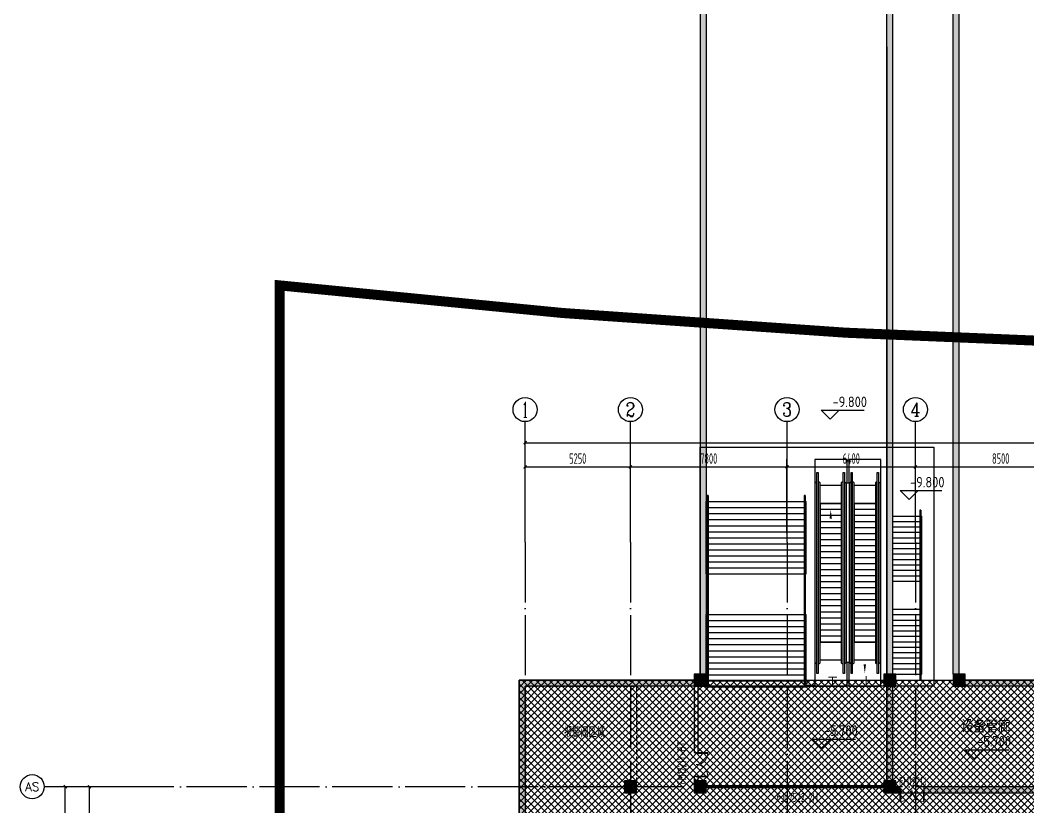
# Model space of a CAD drawing. Extents: x -473190 to 2138458, y -81875 to 2633646.
# Drawn here: x 424629 to 474837, y 158639 to 197821 of the extents above; entities that cross this region are included whole.
import ezdxf
from ezdxf.enums import TextEntityAlignment as Align

# ---------------------------------------------------------------- set-up
doc = ezdxf.new("R2010")
doc.units = 0
doc.header["$LTSCALE"] = 1000
for name, pattern in [('ACAD_ISO05W100', [34, 24, -3, 0.5, -3, 0.5, -3]), ('DASH', [0.35, 0.25, -0.1]), ('DOTE', [2.42, 2, -0.2, 0.02, -0.2])]:
    doc.linetypes.add(name, pattern=pattern)
for name, color, linetype in [('A-COLUMN', 2, 'Continuous'), ('A-EVTR', 3, 'Continuous'), ('A-REDLINE', 1, 'ACAD_ISO05W100'), ('A-ROOM_NAME', 23, 'Continuous'), ('A-STAIR', 3, 'Continuous'), ('A-WALL', 2, 'Continuous'), ('AXIS', 3, 'Continuous'), ('AXIS_TEXT', 7, 'Continuous'), ('DIM_ELEV', 3, 'Continuous'), ('DIM_SYMB', 3, 'Continuous'), ('DOOR_FIRE', 4, 'Continuous'), ('DOOR_FIRE_TEXT', 7, 'Continuous'), ('DOTE', 1, 'DOTE'), ('HANDRAIL', 3, 'Continuous'), ('PUB_HATCH', 8, 'Continuous'), ('PUB_TEXT', 7, 'Continuous'), ('RF-QT', 30, 'Continuous'), ('WALL-C', 2, 'Continuous'), ('排水', 4, 'Continuous'), ('索引线', 252, 'Continuous')]:
    doc.layers.add(name, color=color, linetype=linetype)
doc.layers.add('地下二层$0$A-PUB_HATCH', color=8, linetype='Continuous', lineweight=0)
doc.styles.add('8B2_01', font='simhei.ttf', dxfattribs={"width": 0.8})
doc.styles.add('8B2_02', font='tssdeng.shx', dxfattribs={"width": 0.6, "bigfont": 'TSSDCHN.shx'})
doc.styles.add('_TCH_AXIS', font='COMPLEX', dxfattribs={"bigfont": 'GBCBIG'})
doc.styles.add('_TCH_DIM', font='SIMPLEX', dxfattribs={"bigfont": 'GBCBIG'})
doc.styles.add('_TCH_DIM_T3', font='tssdeng.shx', dxfattribs={"width": 0.564706, "bigfont": '@@@tssdchn.shx'})
doc.styles.add('_TCH_WINDOW', font='tssdeng.shx', dxfattribs={"width": 0.8, "height": 3.5, "bigfont": 'tssdchn.shx'})
doc.styles.add('COMPLEX', font='COMPLEX.shx', dxfattribs={"width": 0.65})
doc.styles.get("Standard").update_dxf_attribs({"font": 'gbenor.shx', "bigfont": 'gbcbig.shx'})
doc.dimstyles.new('_TCH_ARCH&&150', dxfattribs={"dimtxt": 525, "dimasz": 150, "dimexe": 375, "dimexo": 450, "dimgap": 150, "dimtad": 1, "dimdec": 0, "dimzin": 0, "dimdsep": 46, "dimtxsty": '_TCH_DIM_T3', "dimblk": 'ARCHTICK', "dimcen": 0.09, "dimclrt": 7, "dimazin": 2, "dimtfac": 1, "dimtdec": 0, "dimtix": 1, "dimtmove": 2, "dimatfit": 3, "dimfxl": 0, "dimtolj": 1, "dimtzin": 0, "dimarcsym": 0})

# ---------------------------------------------------------------- blocks, each defined once
blk = doc.blocks.new('A$C3672542B')
at = {"layer": '排水', "color": 3, "linetype": 'DASH'}
blk.add_lwpolyline([(37143.2, -22708.7, 0, 0, 0), (37855.1, -21996.8, 160, 0, 0), (38279.3, -21572.6, 0, 0, 0)], format="xyseb", dxfattribs=at)
blk = doc.blocks.new('_AXISO')
blk.add_circle((0, 0), 0.5)
at = {"layer": 'AXIS_TEXT', "style": 'COMPLEX', "width": 1.041667}
blk.add_attdef('A', text='', height=0.56, dxfattribs=at).set_placement((-0.25, -0.28), (0.25, -0.28), align=Align.FIT)
blk = doc.blocks.new('_ArchTick')
at = {"color": 0, "linetype": 'ByBlock', "const_width": 0.4}
blk.add_lwpolyline([(-0.5, -0.5), (0.5, 0.5)], dxfattribs=at)
blk = doc.blocks.new('*D5346')
at = {"layer": 'AXIS', "color": 0, "lineweight": -2, "transparency": 16777216}
for p, q in [((-298298, 4193), (-301973, 4193)), ((-301598, -3257), (-301598, 4193)), ((-298298, -3257), (-301973, -3257))]:
    blk.add_line(p, q, dxfattribs=at)
at = {"layer": 'Defpoints', "color": 0, "transparency": 16777216}
for p in [(-301598, 4193), (-297848, 4193), (-297848, -3257)]:
    blk.add_point(p, dxfattribs=at)
at = {"layer": 'AXIS', "color": 0, "lineweight": -2, "transparency": 16777216, "xscale": 150, "yscale": 150, "zscale": 150}
for p, rotation in [((-301598, 4193), 90), ((-301598, -3257), 270)]:
    blk.add_blockref('_ArchTick', p, dxfattribs=dict(at, rotation=rotation))
at = {"layer": 'AXIS', "color": 7, "transparency": 16777216, "insert": (-302011, 468), "char_height": 525, "attachment_point": 5, "rotation": 90, "style": '_TCH_DIM_T3'}
blk.add_mtext('\\A1;7450', dxfattribs=at)
blk = doc.blocks.new('*D5348')
at = {"layer": 'AXIS', "color": 0, "lineweight": -2, "transparency": 16777216}
for p, q in [((-279890, 16824), (-279890, 20499)), ((-279890, 20124), (-274640, 20124)), ((-274640, 16824), (-274640, 20499))]:
    blk.add_line(p, q, dxfattribs=at)
at = {"layer": 'Defpoints', "color": 0, "transparency": 16777216}
for p in [(-274640, 20124), (-279890, 16374), (-274640, 16374)]:
    blk.add_point(p, dxfattribs=at)
at = {"layer": 'AXIS', "color": 0, "lineweight": -2, "transparency": 16777216, "xscale": 150, "yscale": 150, "zscale": 150, "rotation": 180}
blk.add_blockref('_ArchTick', (-279890, 20124), dxfattribs=at)
at = {"layer": 'AXIS', "color": 0, "lineweight": -2, "transparency": 16777216, "xscale": 150, "yscale": 150, "zscale": 150}
blk.add_blockref('_ArchTick', (-274640, 20124), dxfattribs=at)
at = {"layer": 'AXIS', "color": 7, "transparency": 16777216, "insert": (-277265, 20536), "char_height": 525, "attachment_point": 5, "style": '_TCH_DIM_T3'}
blk.add_mtext('\\A1;5250', dxfattribs=at)
blk = doc.blocks.new('*D5349')
at = {"layer": 'AXIS', "color": 0, "lineweight": -2, "transparency": 16777216}
for p, q in [((-274640, 16824), (-274640, 20499)), ((-274640, 20124), (-266840, 20124)), ((-266840, 16824), (-266840, 20499))]:
    blk.add_line(p, q, dxfattribs=at)
at = {"layer": 'Defpoints', "color": 0, "transparency": 16777216}
for p in [(-266840, 20124), (-274640, 16374), (-266840, 16374)]:
    blk.add_point(p, dxfattribs=at)
at = {"layer": 'AXIS', "color": 0, "lineweight": -2, "transparency": 16777216, "xscale": 150, "yscale": 150, "zscale": 150, "rotation": 180}
blk.add_blockref('_ArchTick', (-274640, 20124), dxfattribs=at)
at = {"layer": 'AXIS', "color": 0, "lineweight": -2, "transparency": 16777216, "xscale": 150, "yscale": 150, "zscale": 150}
blk.add_blockref('_ArchTick', (-266840, 20124), dxfattribs=at)
at = {"layer": 'AXIS', "color": 7, "transparency": 16777216, "insert": (-270740, 20536), "char_height": 525, "attachment_point": 5, "style": '_TCH_DIM_T3'}
blk.add_mtext('\\A1;7800', dxfattribs=at)
blk = doc.blocks.new('*D5350')
at = {"layer": 'AXIS', "color": 0, "lineweight": -2, "transparency": 16777216}
for p, q in [((-266840, 16824), (-266840, 20499)), ((-266840, 20124), (-260440, 20124)), ((-260440, 16824), (-260440, 20499))]:
    blk.add_line(p, q, dxfattribs=at)
at = {"layer": 'Defpoints', "color": 0, "transparency": 16777216}
for p in [(-260440, 20124), (-266840, 16374), (-260440, 16374)]:
    blk.add_point(p, dxfattribs=at)
at = {"layer": 'AXIS', "color": 0, "lineweight": -2, "transparency": 16777216, "xscale": 150, "yscale": 150, "zscale": 150, "rotation": 180}
blk.add_blockref('_ArchTick', (-266840, 20124), dxfattribs=at)
at = {"layer": 'AXIS', "color": 0, "lineweight": -2, "transparency": 16777216, "xscale": 150, "yscale": 150, "zscale": 150}
blk.add_blockref('_ArchTick', (-260440, 20124), dxfattribs=at)
at = {"layer": 'AXIS', "color": 7, "transparency": 16777216, "insert": (-263640, 20536), "char_height": 525, "attachment_point": 5, "style": '_TCH_DIM_T3'}
blk.add_mtext('\\A1;6400', dxfattribs=at)
blk = doc.blocks.new('*D5351')
at = {"layer": 'AXIS', "color": 0, "lineweight": -2, "transparency": 16777216}
for p, q in [((-260440, 16824), (-260440, 20499)), ((-260440, 20124), (-251940, 20124)), ((-251940, 16824), (-251940, 20499))]:
    blk.add_line(p, q, dxfattribs=at)
at = {"layer": 'Defpoints', "color": 0, "transparency": 16777216}
for p in [(-251940, 20124), (-260440, 16374), (-251940, 16374)]:
    blk.add_point(p, dxfattribs=at)
at = {"layer": 'AXIS', "color": 0, "lineweight": -2, "transparency": 16777216, "xscale": 150, "yscale": 150, "zscale": 150, "rotation": 180}
blk.add_blockref('_ArchTick', (-260440, 20124), dxfattribs=at)
at = {"layer": 'AXIS', "color": 0, "lineweight": -2, "transparency": 16777216, "xscale": 150, "yscale": 150, "zscale": 150}
blk.add_blockref('_ArchTick', (-251940, 20124), dxfattribs=at)
at = {"layer": 'AXIS', "color": 7, "transparency": 16777216, "insert": (-256190, 20536), "char_height": 525, "attachment_point": 5, "style": '_TCH_DIM_T3'}
blk.add_mtext('\\A1;8500', dxfattribs=at)
blk = doc.blocks.new('*D5407')
at = {"layer": 'AXIS', "color": 0, "lineweight": -2, "transparency": 16777216}
for p, q in [((-279890, 16824), (-279890, 21699)), ((-78490, 16824), (-78490, 21699)), ((-279890, 21324), (-78490, 21324))]:
    blk.add_line(p, q, dxfattribs=at)
at = {"layer": 'Defpoints', "color": 0, "transparency": 16777216}
for p in [(-78490, 21324), (-279890, 16374), (-78490, 16374)]:
    blk.add_point(p, dxfattribs=at)
at = {"layer": 'AXIS', "color": 0, "lineweight": -2, "transparency": 16777216, "xscale": 150, "yscale": 150, "zscale": 150, "rotation": 180}
blk.add_blockref('_ArchTick', (-279890, 21324), dxfattribs=at)
at = {"layer": 'AXIS', "color": 0, "lineweight": -2, "transparency": 16777216, "xscale": 150, "yscale": 150, "zscale": 150}
blk.add_blockref('_ArchTick', (-78490, 21324), dxfattribs=at)
at = {"layer": 'AXIS', "color": 7, "transparency": 16777216, "insert": (-179190, 21736), "char_height": 525, "attachment_point": 5, "style": '_TCH_DIM_T3'}
blk.add_mtext('\\A1;201400', dxfattribs=at)
blk = doc.blocks.new('*D5409')
at = {"layer": 'AXIS', "color": 0, "lineweight": -2, "transparency": 16777216}
for p, q in [((-298298, 4193), (-303173, 4193)), ((-302798, -204257), (-302798, 4193)), ((-298298, -204257), (-303173, -204257))]:
    blk.add_line(p, q, dxfattribs=at)
at = {"layer": 'Defpoints', "color": 0, "transparency": 16777216}
for p in [(-302798, 4193), (-297848, 4193), (-297848, -204257)]:
    blk.add_point(p, dxfattribs=at)
at = {"layer": 'AXIS', "color": 0, "lineweight": -2, "transparency": 16777216, "xscale": 150, "yscale": 150, "zscale": 150}
for p, rotation in [((-302798, 4193), 90), ((-302798, -204257), 270)]:
    blk.add_blockref('_ArchTick', p, dxfattribs=dict(at, rotation=rotation))
at = {"layer": 'AXIS', "color": 7, "transparency": 16777216, "insert": (-303211, -100032), "char_height": 525, "attachment_point": 5, "rotation": 90, "style": '_TCH_DIM_T3'}
blk.add_mtext('\\A1;208450', dxfattribs=at)
blk = doc.blocks.new('*D5433')
at = {"layer": 'AXIS', "color": 0, "lineweight": -2, "transparency": 16777216}
for p, q in [((-298298, 4193), (-301973, 4193)), ((-301598, -3257), (-301598, 4193)), ((-298298, -3257), (-301973, -3257))]:
    blk.add_line(p, q, dxfattribs=at)
at = {"layer": 'Defpoints', "color": 0, "transparency": 16777216}
for p in [(-301598, 4193), (-297848, 4193), (-297848, -3257)]:
    blk.add_point(p, dxfattribs=at)
at = {"layer": 'AXIS', "color": 0, "lineweight": -2, "transparency": 16777216, "xscale": 150, "yscale": 150, "zscale": 150}
for p, rotation in [((-301598, 4193), 90), ((-301598, -3257), 270)]:
    blk.add_blockref('_ArchTick', p, dxfattribs=dict(at, rotation=rotation))
at = {"layer": 'AXIS', "color": 7, "transparency": 16777216, "insert": (-302011, 468), "char_height": 525, "attachment_point": 5, "rotation": 90, "style": '_TCH_DIM_T3'}
blk.add_mtext('\\A1;7450', dxfattribs=at)
blk = doc.blocks.new('ADFASDF')
h = blk.add_hatch()
h.set_pattern_fill('ANSI37', color=8, scale=150)
h.set_pattern_definition([(45, (0, 0), (-168.3798, 168.3798), []), (135, (0, 0), (-168.3798, -168.3798), [])])
h.paths.add_polyline_path([(521397, 239186), (521397, 224886), (539697, 224886), (539697, 169261), (524947, 169261), (524947, 171211), (527822, 171211), (527922, 176611), (501318, 176611), (501125, 109884), (530547, 109887), (530547, 107449), (538188, 100503), (536147, 98236), (540086, 94690), (517812, 69953), (517812, 59790), (482108, 20136), (405247, 20136), (405247, 26086), (391997, 40436), (391997, 64736), (399997, 64738), (399997, 239186), (409022, 239186)])
blk.add_lwpolyline([(399997, 64738), (399997, 239186), (409022, 239186), (521397, 239186)])
blk = doc.blocks.new('$DorLib2D$00000002')
for p, q in [((-0.5, 0), (-0.5, 0.4875)), ((-0.475, 0.4875), (-0.5, 0.4875)), ((-0.475, 0), (-0.475, 0.4875)), ((0.475, 0), (0.475, 0.4875)), ((0.475, 0.4875), (0.5, 0.4875)), ((0.5, 0), (0.5, 0.4875)), ((-0.5, 0), (-0.475, 0)), ((0.5, 0), (0.475, 0))]:
    blk.add_line(p, q)
at = {"lineweight": 13}
for centre, start, end in [((-0.4875, 0), 0, 88.53072), ((0.4875, 0), 91.46928, 180)]:
    blk.add_arc(centre, 0.4875, start, end, dxfattribs=at)
blk = doc.blocks.new('$DorLib2D$00000213')
at = {"color": 0, "linetype": 'DASH', "const_width": 0.02}
blk.add_lwpolyline([(0.5, 0), (-0.5, 0)], dxfattribs=at)
blk = doc.blocks.new('_FZH')
blk.add_lwpolyline([(-0.5, -0.5), (0.5, -0.5), (0.5, 0.5), (-0.5, 0.5)], close=True)
at = {"layer": 'PUB_HATCH'}
blk.add_solid([(-0.5, -0.5), (0.5, -0.5), (-0.5, 0.5), (0.5, 0.5)], dxfattribs=at)
blk = doc.blocks.new('A$C4F5A101F')
at = {"layer": 'AXIS'}
for p, q in [((-279889.7, 16373.7), (-279889.7, 22373.7)), ((-274639.7, 16373.7), (-274639.7, 22373.7)), ((-266839.7, 16373.7), (-266839.7, 22373.7)), ((-260439.7, 16373.7), (-260439.7, 22373.7)), ((-297848.4, 4192.6), (-303848.4, 4192.6))]:
    blk.add_line(p, q, dxfattribs=at)
at = {"layer": 'DOTE', "color": 127, "linetype": 'DOTE', "ltscale": 1.5}
for p, q in [((-279889.7, 16373.7), (-279889.7, -213765.2)), ((-274639.7, 16373.7), (-274639.7, -213765.2)), ((-266839.7, 16373.7), (-266839.7, -213765.2)), ((-260439.7, 16373.7), (-260439.7, -213765.2)), ((-39660.8, 4192.6), (-298298.4, 4192.6))]:
    blk.add_line(p, q, dxfattribs=at)
at = {"layer": 'AXIS'}
ref = blk.add_blockref('_AXISO', (-279889.7, 22973.7), dxfattribs=dict(at, xscale=1200, yscale=1200, zscale=1200))
ref.add_attrib('A', '1', dxfattribs={"layer": 'AXIS_TEXT', "height": 772.1, "style": '_TCH_AXIS'}).set_placement((-280055.1, 22587.7), (-279724.2, 22587.7), align=Align.FIT)
ref = blk.add_blockref('_AXISO', (-274639.7, 22973.7), dxfattribs=dict(at, xscale=1200, yscale=1200, zscale=1200))
ref.add_attrib('A', '2', dxfattribs={"layer": 'AXIS_TEXT', "height": 698.9, "style": '_TCH_AXIS'}).set_placement((-274872.7, 22624.3), (-274406.7, 22624.3), align=Align.FIT)
ref = blk.add_blockref('_AXISO', (-266839.7, 22973.7), dxfattribs=dict(at, xscale=1200, yscale=1200, zscale=1200))
ref.add_attrib('A', '3', dxfattribs={"layer": 'AXIS_TEXT', "height": 698.9, "style": '_TCH_AXIS'}).set_placement((-267072.7, 22624.3), (-266606.7, 22624.3), align=Align.FIT)
ref = blk.add_blockref('_AXISO', (-260439.7, 22973.7), dxfattribs=dict(at, xscale=1200, yscale=1200, zscale=1200))
ref.add_attrib('A', '4', dxfattribs={"layer": 'AXIS_TEXT', "height": 668.2, "style": '_TCH_AXIS'}).set_placement((-260694.2, 22639.7), (-260185.1, 22639.7), align=Align.FIT)
ref = blk.add_blockref('_AXISO', (-304448.4, 4192.6), dxfattribs=dict(at, xscale=1200, yscale=1200, zscale=1200))
ref.add_attrib('A', 'AS', dxfattribs={"layer": 'AXIS_TEXT', "height": 432.18, "style": '_TCH_AXIS'}).set_placement((-304808.5, 3976.5), (-304088.2, 3976.5), align=Align.FIT)
for p1, p2, distance, picture, middle in [((-279889.7, 16373.7), (-78489.7, 16373.7), 4950, '*D5407', (-179189.7, 21736.2)), ((-279889.7, 16373.7), (-274639.7, 16373.7), 3750, '*D5348', (-277264.7, 20536.2)), ((-274639.7, 16373.7), (-266839.7, 16373.7), 3750, '*D5349', (-270739.7, 20536.2)), ((-266839.7, 16373.7), (-260439.7, 16373.7), 3750, '*D5350', (-263639.7, 20536.2)), ((-260439.7, 16373.7), (-251939.7, 16373.7), 3750, '*D5351', (-256189.7, 20536.2)), ((-297848.4, -204257.4), (-297848.4, 4192.6), 4950, '*D5409', (-303210.9, -100032.4)), ((-297848.4, -3257.4), (-297848.4, 4192.6), 3750, '*D5346', (-302010.9, 467.6)), ((-297848.4, -3257.4), (-297848.4, 4192.6), 3750, '*D5433', (-302010.9, 467.6))]:
    dim = blk.add_aligned_dim(p1=p1, p2=p2, distance=distance, dimstyle='_TCH_ARCH&&150', dxfattribs=at)
    dim.commit()
    dim.dimension.update_dxf_attribs({"geometry": picture, "text_midpoint": middle})

msp = doc.modelspace()

# ---------------------------------------------------------------- hatches: boundary and pattern name
at = {"layer": 'PUB_HATCH'}
for points in [[(458512.5, 165242.4), (458812.5, 165242.4), (458812.5, 209917.4), (458512.5, 209917.4)], [(449787.2, 164642.4), (449487.2, 164942.4), (449487.2, 107192.4), (449787.2, 107192.4)], [(458212.5, 164642.4), (458212.5, 164942.4), (449487.2, 164942.4), (449787.2, 164642.4)], [(471712.5, 164942.4), (471712.5, 164642.4), (477437.2, 164642.4), (477637.2, 164742.4), (477737.2, 164942.4)], [(468262.2, 159642.4), (468262.2, 159342.4), (468462.2, 159342.4), (468462.2, 159642.4)], [(477437.2, 159342.4), (477437.2, 159642.4), (469662.2, 159642.4), (469662.2, 159342.4)]]:
    msp.add_hatch(color=256, dxfattribs=at).paths.add_polyline_path(points)
at = {"layer": '地下二层$0$A-PUB_HATCH'}
for points in [[(467812.2, 165242.4), (468112.2, 165242.4), (468112.2, 204917.4), (467812.2, 204917.4)], [(471112.5, 165242.4), (471412.5, 165242.4), (471412.5, 204917.4), (471112.5, 204617.4)], [(468112.2, 164642.4), (467812.2, 164642.4), (467812.2, 159942.4), (468112.2, 159942.4)]]:
    msp.add_hatch(color=256, dxfattribs=at).paths.add_polyline_path(points)

# ---------------------------------------------------------------- linework, layer by layer
msp.add_lwpolyline([(467812.2, 196495.3), (467812.2, 159342.4), (477737.2, 159342.4), (477737.2, 164942.4)])
at = {"linetype": 'DASH'}
msp.add_lwpolyline([(455337.2, 159642.4), (449787.2, 159642.4), (449787.2, 164642.4), (455337.2, 164642.4)], close=True, dxfattribs=at)
at = {"layer": 'A-EVTR'}
for p, q in [((465814.5, 175942.4), (464216.5, 175942.4)), ((464216.5, 175942.4), (464216.5, 164642.4)), ((465814.5, 175942.4), (465814.5, 174761.9)), ((467512.5, 175942.4), (465914.5, 175942.4)), ((465914.5, 175942.4), (465914.5, 174761.9)), ((467512.5, 164642.4), (467512.5, 175942.4)), ((464331.5, 165286.9), (464331.5, 175297.9)), ((464331.5, 175297.9), (464391.5, 175297.9)), ((464391.5, 175297.9), (464391.5, 165286.9)), ((465639.5, 175297.9), (465699.5, 175297.9)), ((465639.5, 165286.9), (465639.5, 175297.9)), ((465699.5, 175297.9), (465699.5, 165286.9)), ((466029.5, 165286.9), (466029.5, 175297.9)), ((466029.5, 175297.9), (466089.5, 175297.9)), ((466089.5, 175297.9), (466089.5, 165286.9)), ((467337.5, 175297.9), (467397.5, 175297.9)), ((467337.5, 165286.9), (467337.5, 175297.9)), ((467397.5, 175297.9), (467397.5, 165286.9)), ((464245.5, 174761.9), (464331.5, 174847.9)), ((464245.5, 165822.9), (464245.5, 174761.9)), ((464490.5, 174775.1), (464391.5, 174847.9)), ((464490.5, 165809.6), (464490.5, 174775.1)), ((465639.5, 174847.9), (465540.5, 174775.1)), ((465540.5, 174775.1), (465540.5, 165809.6)), ((465699.5, 174847.9), (465785.5, 174761.9)), ((465943.5, 174761.9), (465785.5, 174761.9)), ((465785.5, 174761.9), (465785.5, 165822.9)), ((465943.5, 174761.9), (466029.5, 174847.9)), ((465943.5, 165822.9), (465943.5, 174761.9)), ((466188.5, 174775.1), (466089.5, 174847.9)), ((466188.5, 165809.6), (466188.5, 174775.1)), ((467337.5, 174847.9), (467238.5, 174775.1)), ((467238.5, 174775.1), (467238.5, 165809.6)), ((467397.5, 174847.9), (467483.5, 174761.9)), ((467483.5, 174761.9), (467483.5, 165822.9)), ((465540.5, 174642.4), (464490.5, 174642.4)), ((467238.5, 174642.4), (466188.5, 174642.4)), ((464490.5, 173742.4), (464490.5, 166842.4)), ((465540.5, 173742.4), (464490.5, 173742.4)), ((464490.5, 173742.4), (465540.5, 173742.4)), ((465540.5, 173742.4), (465540.5, 166842.4)), ((466188.5, 173742.4), (466188.5, 166842.4)), ((467238.5, 173742.4), (466188.5, 173742.4)), ((466188.5, 173742.4), (467238.5, 173742.4)), ((467238.5, 173742.4), (467238.5, 166842.4)), ((465540.5, 173442.4), (464490.5, 173442.4)), ((467238.5, 173442.4), (466188.5, 173442.4)), ((465540.5, 173142.4), (464490.5, 173142.4)), ((465540.5, 172842.4), (464490.5, 172842.4)), ((467238.5, 173142.4), (466188.5, 173142.4)), ((467238.5, 172842.4), (466188.5, 172842.4)), ((465540.5, 172542.4), (464490.5, 172542.4)), ((465540.5, 172242.4), (464490.5, 172242.4)), ((467238.5, 172542.4), (466188.5, 172542.4)), ((467238.5, 172242.4), (466188.5, 172242.4)), ((465540.5, 171942.4), (464490.5, 171942.4)), ((467238.5, 171942.4), (466188.5, 171942.4)), ((465540.5, 171642.4), (464490.5, 171642.4)), ((465540.5, 171342.4), (464490.5, 171342.4)), ((467238.5, 171642.4), (466188.5, 171642.4)), ((467238.5, 171342.4), (466188.5, 171342.4)), ((465540.5, 171042.4), (464490.5, 171042.4)), ((465540.5, 170742.4), (464490.5, 170742.4)), ((467238.5, 171042.4), (466188.5, 171042.4)), ((467238.5, 170742.4), (466188.5, 170742.4)), ((465540.5, 170442.4), (464490.5, 170442.4)), ((467238.5, 170442.4), (466188.5, 170442.4)), ((465540.5, 170142.4), (464490.5, 170142.4)), ((465540.5, 169842.4), (464490.5, 169842.4)), ((467238.5, 170142.4), (466188.5, 170142.4)), ((467238.5, 169842.4), (466188.5, 169842.4)), ((465540.5, 169542.4), (464490.5, 169542.4)), ((465540.5, 169242.4), (464490.5, 169242.4)), ((467238.5, 169542.4), (466188.5, 169542.4)), ((467238.5, 169242.4), (466188.5, 169242.4)), ((465540.5, 168942.4), (464490.5, 168942.4)), ((467238.5, 168942.4), (466188.5, 168942.4)), ((465540.5, 168642.4), (464490.5, 168642.4)), ((465540.5, 168342.4), (464490.5, 168342.4)), ((467238.5, 168642.4), (466188.5, 168642.4)), ((467238.5, 168342.4), (466188.5, 168342.4)), ((465540.5, 168042.4), (464490.5, 168042.4)), ((465540.5, 167742.4), (464490.5, 167742.4)), ((467238.5, 168042.4), (466188.5, 168042.4)), ((467238.5, 167742.4), (466188.5, 167742.4)), ((465540.5, 167442.4), (464490.5, 167442.4)), ((467238.5, 167442.4), (466188.5, 167442.4)), ((465540.5, 167142.4), (464490.5, 167142.4)), ((465540.5, 166842.4), (464490.5, 166842.4)), ((464490.5, 166842.4), (465540.5, 166842.4)), ((467238.5, 167142.4), (466188.5, 167142.4)), ((467238.5, 166842.4), (466188.5, 166842.4)), ((466188.5, 166842.4), (467238.5, 166842.4)), ((464331.5, 165736.9), (464245.5, 165822.9)), ((464391.5, 165736.9), (464490.5, 165809.6)), ((465540.5, 165942.4), (464490.5, 165942.4)), ((465540.5, 165809.6), (465639.5, 165736.9)), ((465785.5, 165822.9), (465699.5, 165736.9)), ((465943.5, 165822.9), (465785.5, 165822.9)), ((465814.5, 165822.9), (465814.5, 164642.4)), ((465914.5, 165822.9), (465914.5, 164642.4)), ((466029.5, 165736.9), (465943.5, 165822.9)), ((466089.5, 165736.9), (466188.5, 165809.6)), ((467238.5, 165942.4), (466188.5, 165942.4)), ((467238.5, 165809.6), (467337.5, 165736.9)), ((467483.5, 165822.9), (467397.5, 165736.9)), ((464391.5, 165286.9), (464331.5, 165286.9)), ((465699.5, 165286.9), (465639.5, 165286.9)), ((466089.5, 165286.9), (466029.5, 165286.9)), ((467397.5, 165286.9), (467337.5, 165286.9)), ((464216.5, 164642.4), (465814.5, 164642.4)), ((465914.5, 164642.4), (467512.5, 164642.4))]:
    msp.add_line(p, q, dxfattribs=at)
at = {"layer": 'A-REDLINE', "const_width": 500, "flags": 128}
msp.add_lwpolyline([(437553.5, 184610.6), (451649.1, 183236.2), (465777.4, 182253.8), (479927.5, 181664), (494088.5, 181467.4), (569667.9, 181467.4), (645247.3, 181467.4), (652717.3, 181281.3), (660168.7, 180723.4), (667583.2, 179795.1), (674942.2, 178498.7), (682227.5, 176837.5), (689421, 174815.5), (696505, 172437.8), (703461.7, 169710.2), (710274, 166639.6), (716924.9, 163233.6), (723397.9, 159500.5), (729676.9, 155449.8), (658092.8, 76795.5), (586508.7, -1858.7), (514924.6, -80513), (437553.5, -58186.1), (437553.5, 63212.2)], close=True, dxfattribs=at)
at = {"layer": 'A-STAIR'}
for p, q in [((458812.5, 170242.4), (458812.5, 173842.4)), ((458812.5, 173842.4), (463787.5, 173842.4)), ((463787.5, 170242.4), (463787.5, 173842.4)), ((458812.5, 173542.4), (463787.5, 173542.4)), ((458812.5, 173242.4), (463787.5, 173242.4)), ((458812.5, 172942.4), (463787.5, 172942.4)), ((468112.2, 169882.4), (468112.2, 173122.4)), ((468112.2, 173122.4), (469562.2, 173122.4)), ((468112.2, 172852.4), (469562.2, 172852.4)), ((469562.2, 169882.4), (469562.2, 173122.4)), ((458812.5, 172642.4), (463787.5, 172642.4)), ((458812.5, 172342.4), (463787.5, 172342.4)), ((468112.2, 172582.4), (469562.2, 172582.4)), ((468112.2, 172312.4), (469562.2, 172312.4)), ((458812.5, 172042.4), (463787.5, 172042.4)), ((458812.5, 171742.4), (463787.5, 171742.4)), ((468112.2, 172042.4), (469562.2, 172042.4)), ((468112.2, 171772.4), (469562.2, 171772.4)), ((458812.5, 171442.4), (463787.5, 171442.4)), ((468112.2, 171502.4), (469562.2, 171502.4)), ((468112.2, 171232.4), (469562.2, 171232.4)), ((458812.5, 171142.4), (463787.5, 171142.4)), ((458812.5, 170842.4), (463787.5, 170842.4)), ((468112.2, 170962.4), (469562.2, 170962.4)), ((458812.5, 170542.4), (463787.5, 170542.4)), ((458812.5, 170242.4), (463787.5, 170242.4)), ((468112.2, 170692.4), (469562.2, 170692.4)), ((468112.2, 170422.4), (469562.2, 170422.4)), ((468112.2, 170152.4), (469562.2, 170152.4)), ((468112.2, 169882.4), (469562.2, 169882.4)), ((458812.5, 164616.5), (458812.5, 168216.5)), ((458812.5, 168216.5), (463787.5, 168216.5)), ((463787.5, 164616.5), (463787.5, 168216.5)), ((468112.2, 165242.4), (468112.2, 168482.4)), ((468112.2, 168482.4), (469562.2, 168482.4)), ((468112.2, 168212.4), (469562.2, 168212.4)), ((469562.2, 165242.4), (469562.2, 168482.4)), ((458812.5, 167916.5), (463787.5, 167916.5)), ((468112.2, 167942.4), (469562.2, 167942.4)), ((458812.5, 167616.5), (463787.5, 167616.5)), ((458812.5, 167316.5), (463787.5, 167316.5)), ((468112.2, 167672.4), (469562.2, 167672.4)), ((468112.2, 167402.4), (469562.2, 167402.4)), ((458812.5, 167016.5), (463787.5, 167016.5)), ((458812.5, 166716.5), (463787.5, 166716.5)), ((468112.2, 167132.4), (469562.2, 167132.4)), ((468112.2, 166862.4), (469562.2, 166862.4)), ((458812.5, 166416.5), (463787.5, 166416.5)), ((468112.2, 166592.4), (469562.2, 166592.4)), ((468112.2, 166322.4), (469562.2, 166322.4)), ((458812.5, 166116.5), (463787.5, 166116.5)), ((458812.5, 165816.5), (463787.5, 165816.5)), ((468112.2, 166052.4), (469562.2, 166052.4)), ((468112.2, 165782.4), (469562.2, 165782.4)), ((458812.5, 165516.5), (463787.5, 165516.5)), ((458812.5, 165216.5), (463787.5, 165216.5)), ((468112.2, 165512.4), (469562.2, 165512.4)), ((468262.2, 165242.4), (469562.2, 165242.4)), ((458812.5, 164916.5), (463787.5, 164916.5)), ((458812.5, 164616.5), (463787.5, 164616.5))]:
    msp.add_line(p, q, dxfattribs=at)
msp.add_lwpolyline([(469562.2, 168482.4), (469562.2, 169882.4)], dxfattribs=at)
at = {"layer": 'A-WALL'}
for p, q in [((467812.2, 165242.4), (467812.2, 204917.4)), ((468112.2, 165242.4), (468112.2, 204917.4)), ((471412.5, 165242.4), (471412.5, 204917.4)), ((471112.5, 165242.4), (471112.5, 204617.4)), ((449487.2, 164942.4), (449487.2, 107192.4)), ((458212.5, 164942.4), (449487.2, 164942.4)), ((458812.5, 164742.4), (458812.5, 164742.4)), ((458812.5, 164692.4), (458812.5, 164692.4)), ((477737.2, 164942.4), (471712.5, 164942.4)), ((449787.2, 164642.4), (449787.2, 107192.4)), ((458212.5, 164642.4), (449787.2, 164642.4)), ((458212.5, 164642.4), (458212.5, 161342.4)), ((458412.5, 161342.4), (458412.5, 164642.4)), ((458812.5, 164642.4), (458812.5, 164642.4)), ((467812.2, 159942.4), (467812.2, 164642.4)), ((468112.2, 159942.4), (468112.2, 164642.4)), ((477437.2, 164642.4), (471712.5, 164642.4)), ((458212.5, 161342.4), (458412.5, 161342.4)), ((458412.5, 160142.4), (458212.5, 160142.4)), ((458212.5, 160142.4), (458212.5, 159942.4)), ((458412.5, 159942.4), (458412.5, 160142.4)), ((468462.2, 159642.4), (468262.2, 159642.4)), ((468262.2, 159342.4), (468462.2, 159342.4)), ((468462.2, 159342.4), (468462.2, 159642.4)), ((477437.2, 159642.4), (469662.2, 159642.4)), ((469662.2, 159642.4), (469662.2, 159342.4)), ((469662.2, 159342.4), (477437.2, 159342.4))]:
    msp.add_line(p, q, dxfattribs=at)
at = {"layer": 'DIM_ELEV'}
for p, q in [((464994.4, 177940.9), (464544.4, 178390.9)), ((464544.4, 178390.9), (466683.8, 178390.9)), ((464994.4, 177940.9), (465444.4, 178390.9)), ((468920.2, 173941), (468470.2, 174391)), ((468470.2, 174391), (470546.5, 174391)), ((468920.2, 173941), (469370.2, 174391)), ((464556.9, 161567.9), (464106.9, 162017.9)), ((464106.9, 162017.9), (466251.7, 162017.9)), ((464556.9, 161567.9), (465006.9, 162017.9)), ((472159, 161035.4), (471709, 161485.4)), ((471709, 161485.4), (473888.2, 161485.4)), ((472159, 161035.4), (472609, 161485.4))]:
    msp.add_line(p, q, dxfattribs=at)
at = {"layer": 'DIM_SYMB'}
for points in [[(465015.5, 165286.9, 0, 0, 0), (465015.5, 173442.4, 0, 120, 0), (465015.5, 172992.4, 0, 0, 0)], [(466713.5, 173442.4, 0, 0, 0), (466713.5, 165286.9, 0, 120, 0), (466713.5, 165736.9, 0, 0, 0)]]:
    msp.add_lwpolyline(points, format="xyseb", dxfattribs=at)
at = {"layer": 'HANDRAIL'}
for p, q in [((458862.5, 174142.4), (458862.5, 164692.4)), ((458912.5, 174142.4), (458862.5, 174142.4)), ((458912.5, 174142.4), (458912.5, 164642.4)), ((463687.5, 174142.4), (463687.5, 164642.4)), ((463737.5, 174142.4), (463687.5, 174142.4)), ((463737.5, 174142.4), (463737.5, 164692.4)), ((469462.2, 173422.4), (469462.2, 164942.4)), ((469512.2, 173422.4), (469462.2, 173422.4)), ((469512.2, 173422.4), (469512.2, 164942.4)), ((458862.5, 164692.4), (458862.5, 164692.4)), ((458862.5, 164642.4), (458862.5, 164692.4)), ((463737.5, 164692.4), (464216.5, 164692.4)), ((464216.5, 164692.4), (464216.5, 164642.4)), ((469512.2, 164942.4), (469462.2, 164942.4)), ((458912.5, 164642.4), (458862.5, 164642.4)), ((463687.5, 164642.4), (464216.5, 164642.4))]:
    msp.add_line(p, q, dxfattribs=at)
at = {"layer": 'WALL-C'}
for p, q in [((458512.5, 209917.4), (458512.5, 165242.4)), ((458812.5, 209917.4), (458812.5, 165242.4))]:
    msp.add_line(p, q, dxfattribs=at)
at = {"layer": '索引线'}
msp.add_lwpolyline([(458512.5, 176550.2), (470158.8, 176550.2), (470158.8, 164642.4), (458512.5, 164642.4)], close=True, dxfattribs=at)

# ---------------------------------------------------------------- block references
for name, p in [('A$C3672542B', (437553.5, 184610.6)), ('ADFASDF', (49490, -74243.9))]:
    msp.add_blockref(name, p)
at = {"layer": 'A-COLUMN', "xscale": 600, "yscale": 600, "zscale": 600, "rotation": 90}
for p in [(458512.5, 164942.4), (467962.2, 164942.4), (471412.5, 164942.4), (455037.2, 159642.4), (458512.5, 159642.4), (467962.2, 159642.4)]:
    msp.add_blockref('_FZH', p, dxfattribs=at)
at = {"layer": 'DOOR_FIRE'}
ref = msp.add_blockref('$DorLib2D$00000002', (458312.5, 160742.4), dxfattribs=dict(at, xscale=1200, yscale=-1200, zscale=200, rotation=90))
ref.add_attrib('A', 'FM1221Y-BT', (457824.6, 159758.6), dxfattribs={"layer": 'DOOR_FIRE_TEXT', "height": 446.25, "rotation": 90, "style": '_TCH_WINDOW', "width": 0.564706})
ref = msp.add_blockref('$DorLib2D$00000213', (463237.4, 159642.4), dxfattribs=dict(at, xscale=8849.742829987794, yscale=8849.742829987794, zscale=200, rotation=180))
ref.add_attrib('A', 'FJL7522-2H', (462311.7, 158886.1), dxfattribs={"layer": 'DOOR_FIRE_TEXT', "height": 446.25, "style": '_TCH_WINDOW', "width": 0.564706})
ref = msp.add_blockref('$DorLib2D$00000002', (469062.2, 159492.4), dxfattribs=dict(at, xscale=1200, yscale=1200, zscale=300, rotation=180))
ref.add_attrib('A', 'FM1221J', (468422.6, 159685), dxfattribs={"layer": 'DOOR_FIRE_TEXT', "height": 446.25, "style": '_TCH_WINDOW', "width": 0.564706})
at = {"layer": 'RF-QT'}
msp.add_blockref('A$C4F5A101F', (729676.9, 155449.8), dxfattribs=at)

# ---------------------------------------------------------------- texts
at = {"layer": 'A-ROOM_NAME', "style": '8B2_02', "width": 0.6}
msp.add_text('报警阀区域', height=525, dxfattribs=at).set_placement((451724.2, 162099))
at = {"layer": 'A-ROOM_NAME', "color": 1, "style": '8B2_01', "width": 0.8}
msp.add_text('设备管廊', height=563.29, dxfattribs=at).set_placement((471509.2, 162390.9))
at = {"layer": 'PUB_TEXT'}
for s, p in [('-9.800', (465105.7, 178548.4)), ('-9.800', (468968.4, 174548.5)), ('-5.700', (464675.1, 162175.4)), ('-5.700', (472311.6, 161642.9))]:
    msp.add_text(s, height=525, dxfattribs=at).set_placement(p)
at = {"layer": 'PUB_TEXT', "style": '_TCH_DIM'}
for s, p in [('下', (464873.1, 164604.4)), ('上', (466557.1, 164604.5))]:
    msp.add_text(s, height=506.4, dxfattribs=at).set_placement(p)

doc.saveas('drawing.dxf')
